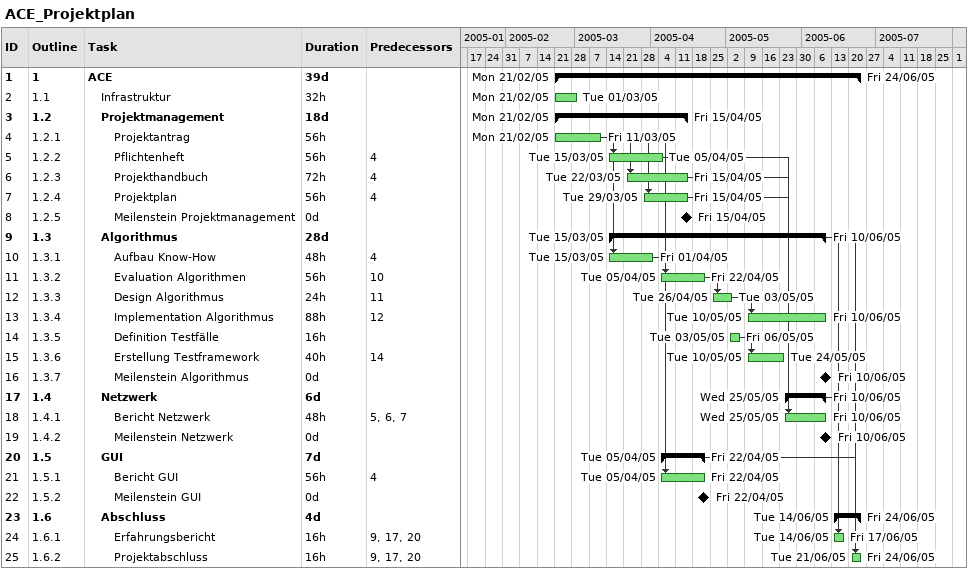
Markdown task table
ACE_Projektplan

| ID | WBS | Task | Duration | Start | Finish | Predecessors |
|---|---|---|---|---|---|---|
| 1 | 1 | **ACE** | 39d | 2005-02-21 | 2005-06-24 |  |
| 2 | 1.1 | Infrastruktur | 32h | 2005-02-21 | 2005-03-01 |  |
| 3 | 1.2 | **Projektmanagement** | 18d | 2005-02-21 | 2005-04-15 |  |
| 4 | 1.2.1 | Projektantrag | 56h | 2005-02-21 | 2005-03-11 |  |
| 5 | 1.2.2 | Pflichtenheft | 56h | 2005-03-15 | 2005-04-05 | 4 |
| 6 | 1.2.3 | Projekthandbuch | 72h | 2005-03-22 | 2005-04-15 | 4 |
| 7 | 1.2.4 | Projektplan | 56h | 2005-03-29 | 2005-04-15 | 4 |
| 8 | 1.2.5 | Meilenstein Projektmanagement | 0d | 2005-04-15 | 2005-04-15 |  |
| 9 | 1.3 | **Algorithmus** | 28d | 2005-03-15 | 2005-06-10 |  |
| 10 | 1.3.1 | Aufbau Know-How | 48h | 2005-03-15 | 2005-04-01 | 4 |
| 11 | 1.3.2 | Evaluation Algorithmen | 56h | 2005-04-05 | 2005-04-22 | 10 |
| 12 | 1.3.3 | Design Algorithmus | 24h | 2005-04-26 | 2005-05-03 | 11 |
| 13 | 1.3.4 | Implementation Algorithmus | 88h | 2005-05-10 | 2005-06-10 | 12 |
| 14 | 1.3.5 | Definition Testfälle | 16h | 2005-05-03 | 2005-05-06 |  |
| 15 | 1.3.6 | Erstellung Testframework | 40h | 2005-05-10 | 2005-05-24 | 14 |
| 16 | 1.3.7 | Meilenstein Algorithmus | 0d | 2005-06-10 | 2005-06-10 |  |
| 17 | 1.4 | **Netzwerk** | 6d | 2005-05-25 | 2005-06-10 |  |
| 18 | 1.4.1 | Bericht Netzwerk | 48h | 2005-05-25 | 2005-06-10 | 5, 6, 7 |
| 19 | 1.4.2 | Meilenstein Netzwerk | 0d | 2005-06-10 | 2005-06-10 |  |
| 20 | 1.5 | **GUI** | 7d | 2005-04-05 | 2005-04-22 |  |
| 21 | 1.5.1 | Bericht GUI | 56h | 2005-04-05 | 2005-04-22 | 4 |
| 22 | 1.5.2 | Meilenstein GUI | 0d | 2005-04-22 | 2005-04-22 |  |
| 23 | 1.6 | **Abschluss** | 4d | 2005-06-14 | 2005-06-24 |  |
| 24 | 1.6.1 | Erfahrungsbericht | 16h | 2005-06-14 | 2005-06-17 | 9, 17, 20 |
| 25 | 1.6.2 | Projektabschluss | 16h | 2005-06-21 | 2005-06-24 | 9, 17, 20 |
